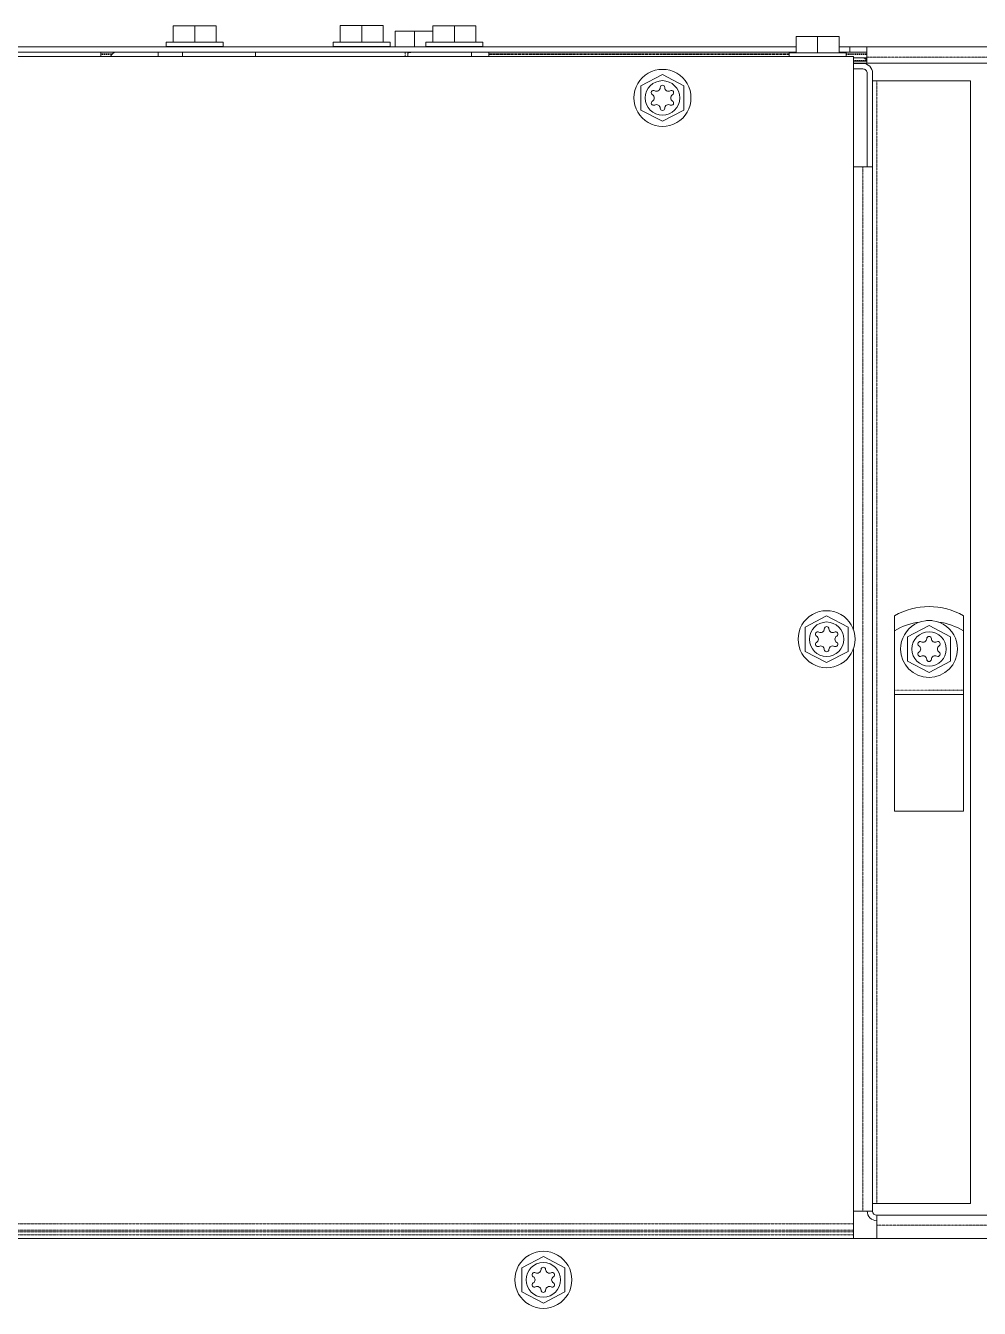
# Model space of a CAD drawing. Header units: millimetres. Extents: x 60499 to 556746, y 248297 to 497145.
# Drawn here: x 167626 to 173438, y 488715 to 496534 of the extents above; entities that cross this region are included whole.
import ezdxf

# ---------------------------------------------------------------- set-up
doc = ezdxf.new("R2010")
doc.units = ezdxf.units.MM
doc.linetypes.add('PHANTOM', pattern=[20, 10, -2, 2, -2, 2, -2])

msp = doc.modelspace()

# ---------------------------------------------------------------- linework, layer by layer
at = {"color": 7, "lineweight": 13, "ltscale": 2.25277e-06}
msp.add_line((168525.8, 496533.6), (168525.8, 496533.6), dxfattribs=at)
at = {"color": 7, "lineweight": 13, "ltscale": 0.003901}
for p, q in [((168525.8, 496533.6), (168656.9, 496533.6)), ((169543.9, 496533.8), (169674.9, 496533.8)), ((170107.7, 496533.6), (170238.8, 496533.6))]:
    msp.add_line(p, q, dxfattribs=at)
at = {"color": 7, "lineweight": 13, "ltscale": 0.003}
for p, q in [((168525.8, 496432.8), (168525.8, 496533.6)), ((168525.8, 496432.8), (168525.8, 496533.6)), ((168656.9, 496432.8), (168656.9, 496533.6)), ((168787.9, 496432.8), (168787.9, 496533.6)), ((169543.8, 496433), (169543.8, 496533.8)), ((169543.9, 496433), (169543.9, 496533.8)), ((169674.9, 496433), (169674.9, 496533.8)), ((169805.9, 496433), (169805.9, 496533.8)), ((170107.7, 496432.8), (170107.7, 496533.6)), ((170107.7, 496432.8), (170107.7, 496533.6)), ((170238.8, 496432.8), (170238.8, 496533.6)), ((170369.8, 496432.8), (170369.8, 496533.6)), ((172321.3, 496367.2), (172321.3, 496468)), ((172452.4, 496367.2), (172452.4, 496468)), ((172583.4, 496367.2), (172583.4, 496468))]:
    msp.add_line(p, q, dxfattribs=at)
at = {"color": 7, "lineweight": 13, "ltscale": 0.003899}
for p, q in [((168656.9, 496533.6), (168787.9, 496533.6)), ((169674.9, 496533.8), (169805.9, 496533.8)), ((170238.8, 496533.6), (170369.8, 496533.6))]:
    msp.add_line(p, q, dxfattribs=at)
at = {"color": 7, "lineweight": 13, "ltscale": 2.28281e-06}
msp.add_line((169543.8, 496533.8), (169543.9, 496533.8), dxfattribs=at)
at = {"color": 7, "lineweight": 13, "ltscale": 0.003487}
msp.add_line((169879, 496500.3), (169996.2, 496500.3), dxfattribs=at)
at = {"color": 7, "lineweight": 13, "ltscale": 0.002843}
for p, q in [((169879, 496404.9), (169879, 496500.3)), ((169996.2, 496404.9), (169996.2, 496500.3))]:
    msp.add_line(p, q, dxfattribs=at)
at = {"color": 7, "lineweight": 13, "ltscale": 0.00332}
msp.add_line((169996.2, 496500.3), (170107.7, 496500.3), dxfattribs=at)
at = {"color": 7, "lineweight": 13, "ltscale": 2.22274e-06}
msp.add_line((170107.7, 496533.6), (170107.7, 496533.6), dxfattribs=at)
at = {"color": 7, "lineweight": 13, "ltscale": 0.01035}
for p, q in [((168830.6, 496432.8), (168483, 496432.8)), ((169848.7, 496433), (169501, 496433)), ((170412.6, 496432.8), (170064.9, 496432.8)), ((172626.2, 496367.2), (172278.5, 496367.2))]:
    msp.add_line(p, q, dxfattribs=at)
at = {"color": 7, "lineweight": 13, "ltscale": 0.000762459}
for p, q in [((168483, 496407.2), (168483, 496432.8)), ((168830.6, 496407.2), (168830.6, 496432.8)), ((169501, 496407.4), (169501, 496433)), ((169848.7, 496407.4), (169848.7, 496433)), ((170064.9, 496407.2), (170064.9, 496432.8)), ((170412.6, 496407.2), (170412.6, 496432.8))]:
    msp.add_line(p, q, dxfattribs=at)
at = {"color": 7, "lineweight": 13, "ltscale": 0.0039}
for p, q in [((172321.3, 496468), (172452.4, 496468)), ((172452.4, 496468), (172583.4, 496468))]:
    msp.add_line(p, q, dxfattribs=at)
at = {"color": 7, "lineweight": 13, "ltscale": 0.03937}
for p, q in [((172670.3, 496345.4), (155853.7, 496345.4)), ((163859.1, 496404.7), (172321.3, 496404.7)), ((172321.3, 496404.7), (163859.9, 496404.7)), ((172321.3, 496371.4), (163859.9, 496371.4)), ((172670.3, 492854.7), (172670.3, 496345.4)), ((172753.5, 496404.7), (177737.9, 496404.7)), ((177834.6, 496305.5), (172670.3, 496305.5)), ((173383.6, 496198.3), (173383.6, 489353.8)), ((172787.7, 495673.4), (172787.7, 489308.1)), ((172921.7, 492936.5), (172921.7, 492100.8)), ((172921.7, 492936.5), (172921.7, 492100.8)), ((172670.3, 489575.7), (172670.3, 492732.7)), ((172813.7, 489282), (178305.6, 489282)), ((174612.1, 489140.7), (155840.7, 489140.7))]:
    msp.add_line(p, q, dxfattribs=at)
at = {"color": 7, "lineweight": 13, "ltscale": 0.000774233}
for p, q in [((168084.4, 496371.4), (168084.4, 496345.4)), ((168434.2, 496345.4), (168434.2, 496371.4)), ((168582.6, 496371.4), (168582.6, 496345.4)), ((169027.9, 496371.4), (169027.9, 496345.4)), ((169954.6, 496345.4), (169954.6, 496371.4)), ((170343.9, 496345.4), (170343.9, 496371.4)), ((170448.9, 496371.4), (170448.9, 496345.4))]:
    msp.add_line(p, q, dxfattribs=at)
at = {"color": 7, "linetype": 'PHANTOM', "lineweight": 13, "ltscale": 0.002096}
msp.add_line((168084.4, 496361.8), (168154.8, 496361.8), dxfattribs=at)
at = {"color": 7, "linetype": 'PHANTOM', "lineweight": 13, "ltscale": 0.001975}
msp.add_line((168084.4, 496357.4), (168150.7, 496357.4), dxfattribs=at)
at = {"color": 7, "lineweight": 13, "ltscale": 0.001518}
for p, q in [((168483, 496407.2), (168533.9, 496407.2)), ((169501, 496407.4), (169552, 496407.4)), ((170064.9, 496407.2), (170115.9, 496407.2))]:
    msp.add_line(p, q, dxfattribs=at)
at = {"color": 7, "lineweight": 13, "ltscale": 7.52126e-05}
for p, q in [((168509, 496407.2), (168509, 496404.7)), ((168551, 496407.2), (168551, 496404.7)), ((168552.3, 496407.2), (168552.3, 496404.7)), ((168588.2, 496404.7), (168588.2, 496407.2)), ((168656.9, 496407.2), (168656.9, 496404.7)), ((168656.9, 496407.2), (168656.9, 496404.7)), ((168677.9, 496404.7), (168677.9, 496407.2)), ((168731.7, 496407.2), (168731.7, 496404.7)), ((168761.4, 496407.2), (168761.4, 496404.7)), ((168767.5, 496404.7), (168767.5, 496407.2)), ((168804.6, 496407.2), (168804.6, 496404.7)), ((169606.2, 496404.8), (169606.2, 496407.4)), ((169695.9, 496404.8), (169695.9, 496407.4)), ((169785.6, 496404.8), (169785.6, 496407.4)), ((170090.9, 496407.2), (170090.9, 496404.7)), ((170132.9, 496407.2), (170132.9, 496404.7)), ((170134.3, 496407.2), (170134.3, 496404.7)), ((170170.1, 496404.7), (170170.1, 496407.2)), ((170238.8, 496407.2), (170238.8, 496404.7)), ((170238.8, 496407.2), (170238.8, 496404.7)), ((170259.8, 496404.7), (170259.8, 496407.2)), ((170313.6, 496407.2), (170313.6, 496404.7)), ((170343.3, 496407.2), (170343.3, 496404.7)), ((170349.4, 496404.7), (170349.4, 496407.2)), ((170386.5, 496407.2), (170386.5, 496404.7))]:
    msp.add_line(p, q, dxfattribs=at)
at = {"color": 7, "lineweight": 13, "ltscale": 0.00366}
for p, q in [((168533.9, 496407.2), (168656.9, 496407.2)), ((169552, 496407.4), (169675, 496407.4)), ((170115.9, 496407.2), (170238.8, 496407.2))]:
    msp.add_line(p, q, dxfattribs=at)
at = {"color": 7, "lineweight": 13, "ltscale": 0.003659}
for p, q in [((168656.9, 496407.2), (168779.8, 496407.2)), ((169675, 496407.4), (169797.9, 496407.4)), ((170238.8, 496407.2), (170361.7, 496407.2))]:
    msp.add_line(p, q, dxfattribs=at)
at = {"color": 7, "lineweight": 13, "ltscale": 0.001514}
for p, q in [((168779.8, 496407.2), (168830.6, 496407.2)), ((169797.9, 496407.4), (169848.7, 496407.4)), ((170361.7, 496407.2), (170412.6, 496407.2))]:
    msp.add_line(p, q, dxfattribs=at)
at = {"color": 7, "lineweight": 13, "ltscale": 8.04991e-05}
for p, q in [((169527.1, 496407.4), (169527.1, 496404.7)), ((169569, 496407.4), (169569, 496404.7)), ((169570.4, 496407.4), (169570.4, 496404.7)), ((169674.9, 496407.4), (169674.9, 496404.7)), ((169674.9, 496407.4), (169674.9, 496404.7)), ((169749.7, 496407.4), (169749.7, 496404.7)), ((169779.4, 496407.4), (169779.4, 496404.7)), ((169822.7, 496407.4), (169822.7, 496404.7))]:
    msp.add_line(p, q, dxfattribs=at)
at = {"color": 7, "linetype": 'PHANTOM', "lineweight": 13, "ltscale": 0.000774233}
msp.add_line((169938.2, 496345.4), (169938.2, 496371.4), dxfattribs=at)
at = {"color": 7, "linetype": 'PHANTOM', "lineweight": 13, "ltscale": 0.03937}
for p, q in [((170448.9, 496361.8), (172278.5, 496361.8)), ((170448.9, 496357.4), (172278.5, 496357.4)), ((172753.5, 496342), (177737.9, 496342)), ((172813, 496198.3), (172813, 489353.8)), ((172728.4, 495673.4), (172728.4, 489308.1)), ((172670.3, 489230.3), (157113.5, 489230.3)), ((172670.3, 489190.5), (157113.5, 489190.5)), ((172670.3, 489181.4), (157113.5, 489181.4)), ((172670.3, 489163), (157113.5, 489163)), ((172813.7, 489222.8), (178305.6, 489222.8))]:
    msp.add_line(p, q, dxfattribs=at)
at = {"color": 7, "lineweight": 13, "ltscale": 0.000649279}
for p, q in [((172278.5, 496345.4), (172278.5, 496367.2)), ((172626.2, 496345.4), (172626.2, 496367.2))]:
    msp.add_line(p, q, dxfattribs=at)
at = {"color": 7, "lineweight": 13, "ltscale": 0.001943}
for p, q in [((172583.4, 496404.7), (172648.6, 496404.7)), ((172648.6, 496404.7), (172583.4, 496404.7)), ((172648.6, 496371.4), (172583.4, 496371.4))]:
    msp.add_line(p, q, dxfattribs=at)
at = {"color": 7, "linetype": 'PHANTOM', "lineweight": 13, "ltscale": 0.00379}
for p, q in [((172626.2, 496361.8), (172753.5, 496361.8)), ((172626.2, 496357.4), (172753.5, 496357.4))]:
    msp.add_line(p, q, dxfattribs=at)
at = {"color": 7, "lineweight": 13, "ltscale": 0.003125}
for p, q in [((172648.5, 496404.7), (172753.5, 496404.7)), ((172648.5, 496371.4), (172753.5, 496371.4))]:
    msp.add_line(p, q, dxfattribs=at)
at = {"color": 7, "lineweight": 13, "ltscale": 0.000990019}
for p, q in [((172648.6, 496371.4), (172648.6, 496404.7)), ((172753.5, 496371.4), (172753.5, 496404.7))]:
    msp.add_line(p, q, dxfattribs=at)
at = {"color": 7, "lineweight": 13, "ltscale": 0.002478}
for p, q in [((172670.3, 496338.1), (172753.5, 496338.1)), ((172670.3, 496318.1), (172753.5, 496318.1))]:
    msp.add_line(p, q, dxfattribs=at)
at = {"color": 7, "linetype": 'PHANTOM', "lineweight": 13, "ltscale": 0.002477}
msp.add_line((172753.5, 496321.8), (172670.3, 496321.8), dxfattribs=at)
at = {"color": 7, "lineweight": 13, "ltscale": 0.001728}
for p, q in [((172670.3, 496303.3), (172728.4, 496303.3)), ((172670.3, 496270), (172728.4, 496270))]:
    msp.add_line(p, q, dxfattribs=at)
at = {"color": 7, "lineweight": 13, "ltscale": 0.000320915}
msp.add_line((172742.8, 496331.3), (172753.5, 496331.3), dxfattribs=at)
at = {"color": 7, "lineweight": 13, "ltscale": 0.001087}
msp.add_line((172753.5, 496342), (172753.5, 496305.5), dxfattribs=at)
msp.add_line((172753.5, 496342), (172753.5, 496305.5), dxfattribs=at)
at = {"color": 7, "lineweight": 13, "ltscale": 0.004405}
for p, q in [((171507.2, 496236.3), (171376.2, 496167.5)), ((171638.2, 496167.5), (171507.2, 496236.3)), ((171376.2, 496167.5), (171376.1, 496019.5)), ((171376.2, 496167.5), (171376.1, 496019.5)), ((171638.2, 496019.5), (171638.2, 496167.5)), ((171376.1, 496019.5), (171507.1, 495950.7)), ((171507.1, 495950.7), (171638.2, 496019.5)), ((172507.5, 492936.4), (172376.5, 492867.7)), ((172638.5, 492867.6), (172507.5, 492936.4)), ((172376.5, 492867.7), (172376.5, 492719.7)), ((172376.5, 492867.7), (172376.5, 492719.7)), ((172638.5, 492719.7), (172638.5, 492867.6)), ((173131.7, 492876.8), (173000.7, 492808.1)), ((173262.7, 492808), (173131.7, 492876.8)), ((173000.7, 492808.1), (173000.6, 492660.1)), ((173000.6, 492808.1), (173000.6, 492660.1)), ((173262.7, 492660), (173262.7, 492808)), ((172376.5, 492719.7), (172507.5, 492650.9)), ((172507.5, 492650.9), (172638.5, 492719.7)), ((173000.6, 492660.1), (173131.6, 492591.3)), ((173131.6, 492591.3), (173262.7, 492660)), ((170781.2, 489031.5), (170650.2, 488962.7)), ((170912.2, 488962.7), (170781.2, 489031.5)), ((170650.2, 488962.7), (170650.1, 488814.8)), ((170650.2, 488962.7), (170650.2, 488814.8)), ((170912.2, 488814.7), (170912.2, 488962.7)), ((170650.2, 488814.8), (170781.2, 488746)), ((170781.2, 488746), (170912.2, 488814.7))]:
    msp.add_line(p, q, dxfattribs=at)
at = {"color": 7, "lineweight": 13, "ltscale": 0.015625}
msp.add_line((172753.7, 496198.3), (172753.7, 495673.4), dxfattribs=at)
at = {"color": 7, "lineweight": 13, "ltscale": 2.70333e-06}
msp.add_line((172753.8, 496198.3), (172753.7, 496198.3), dxfattribs=at)
at = {"color": 7, "lineweight": 13, "ltscale": 0.00136}
msp.add_line((172753.8, 496198.3), (172753.8, 496244), dxfattribs=at)
at = {"color": 7, "lineweight": 13, "ltscale": 0.016985}
for p, q in [((172754.4, 495673.4), (172754.4, 496244)), ((172787.6, 495673.4), (172787.6, 496244)), ((172813, 496198.3), (173383.6, 496198.3)), ((173383.6, 489353.8), (172813, 489353.8))]:
    msp.add_line(p, q, dxfattribs=at)
at = {"color": 7, "lineweight": 13, "ltscale": 0.000754529}
msp.add_line((172787.6, 496198.3), (172813, 496198.3), dxfattribs=at)
at = {"color": 7, "lineweight": 13, "ltscale": 0.001729}
for p, q in [((172728.4, 495673.4), (172670.3, 495673.4)), ((172670.3, 489308.1), (172728.4, 489308.1))]:
    msp.add_line(p, q, dxfattribs=at)
at = {"color": 7, "lineweight": 13, "ltscale": 0.001765}
for p, q in [((172728.4, 495673.4), (172787.7, 495673.4)), ((172728.4, 489308.1), (172787.7, 489308.1))]:
    msp.add_line(p, q, dxfattribs=at)
at = {"color": 7, "lineweight": 13, "ltscale": 0.0027}
msp.add_line((173341.6, 492936.5), (173341.6, 492845.8), dxfattribs=at)
at = {"color": 7, "lineweight": 13, "ltscale": 0.010825}
for p, q in [((172921.7, 492482.1), (172921.7, 492845.8)), ((172921.7, 492482.1), (172921.7, 492845.8)), ((173341.6, 492482.1), (173341.6, 492845.8))]:
    msp.add_line(p, q, dxfattribs=at)
at = {"color": 7, "linetype": 'PHANTOM', "lineweight": 13, "ltscale": 0.0125}
msp.add_line((173341.6, 492482.1), (172921.7, 492482.1), dxfattribs=at)
at = {"color": 7, "lineweight": 13, "ltscale": 0.0125}
for p, q in [((173341.6, 492456.1), (172921.7, 492456.1)), ((172921.7, 491745.6), (173341.6, 491745.6))]:
    msp.add_line(p, q, dxfattribs=at)
at = {"color": 7, "lineweight": 13, "ltscale": 0.008727}
msp.add_line((172670.3, 489282.5), (172670.3, 489575.7), dxfattribs=at)
at = {"color": 7, "lineweight": 13, "ltscale": 0.000754289}
msp.add_line((172787.7, 489353.8), (172813, 489353.8), dxfattribs=at)
at = {"color": 7, "lineweight": 13, "ltscale": 0.001556}
msp.add_line((172670.3, 489230.3), (172670.3, 489282.5), dxfattribs=at)
at = {"color": 7, "lineweight": 13, "ltscale": 0.000989899}
msp.add_line((172813.7, 489248.8), (172813.7, 489282), dxfattribs=at)
at = {"color": 7, "lineweight": 13, "ltscale": 0.000268771}
msp.add_line((172670.3, 489190.5), (172670.3, 489181.4), dxfattribs=at)
at = {"color": 7, "lineweight": 13, "ltscale": 0.000665379}
msp.add_line((172670.3, 489163), (172670.3, 489140.7), dxfattribs=at)
at = {"color": 7, "lineweight": 13, "ltscale": 0.002443}
msp.add_line((172813.7, 489222.8), (172813.7, 489140.7), dxfattribs=at)
msp.add_line((172813.7, 489222.8), (172813.7, 489140.7), dxfattribs=at)
at = {"color": 7, "lineweight": 13, "ltscale": 0.03937}
for centre, radius, start, end in [((171507.2, 496093.5), 173.8, 359.99105, 179.99106), ((172707.9, 496275.1), 66.1, 46.38648, 72.34633), ((172507.5, 492793.7), 173.8, 359.99105, 179.99106), ((173131.6, 492734), 173.8, 359.99105, 179.99106), ((173131.6, 492824.7), 84, 78.76115, 101.26038), ((170781.2, 488888.7), 173.8, 359.99105, 179.99106)]:
    msp.add_arc(centre, radius, start, end, dxfattribs=at)
for centre, major_axis, ratio, start_param, end_param in [((168177, 496315.2), (0, 56.3), 0.707217, 0.011965, 1.002455), ((169980.3, 496315.2), (0, -56.3), 1, 3.158007, 3.614744), ((172753.5, 496342), (0, -62.7), 0.000156, 1.570796, 3.141593), ((172753.5, 496342), (0, -29.4), 0.000156, 1.570796, 3.141593), ((172728.4, 496244), (0, -59.3), 1, 1.570796, 3.141593), ((172728.4, 496244), (0, -26), 1, 1.570796, 3.141593), ((171507.2, 496093.5), (0, -105), 1, 4.712233, 10.995418), ((171453.1, 496124.7), (0, -14.1), 1, 2.636284, 5.740878), ((171434.3, 496093.5), (0, -22.4), 1, 0.541965, 2.59921), ((171470.7, 496156.6), (0, -22.4), 1, 5.777877, 7.835379), ((171507.2, 496156), (0, -14.1), 1, 1.589165, 4.693708), ((171543.6, 496156.6), (0, -22.4), 1, 4.73068, 6.788181), ((171561.3, 496124.7), (0, -14.1), 1, 0.541965, 3.646559), ((171580.1, 496093.5), (0, -22.4), 1, 3.683557, 5.740802), ((171507.2, 496093.5), (0, -173.8), 1, 4.712233, 7.853826), ((171453.1, 496062.3), (0, -14.1), 1, 3.683557, 6.788151), ((171470.7, 496030.4), (0, -22.4), 1, 1.589087, 3.646589), ((171507.2, 496031), (0, -14.1), 1, 4.730757, 7.835301), ((171543.6, 496030.3), (0, -22.4), 1, 2.636284, 4.693786), ((171561.3, 496062.2), (0, -14.1), 1, 5.777877, 8.882471), ((173131.6, 492572.8), (0, -419.9), 1, 2.617994, 3.665191), ((172507.5, 492793.7), (0, -105), 1, 4.712233, 10.995418), ((172453.4, 492824.9), (0, -14.1), 1, 2.636284, 5.740878), ((172471.1, 492856.8), (0, -22.4), 1, 5.777877, 7.835379), ((172507.5, 492856.1), (0, -14.1), 1, 1.589165, 4.693708), ((172544, 492856.8), (0, -22.4), 1, 4.73068, 6.788181), ((172561.6, 492824.9), (0, -14.1), 1, 0.541965, 3.646559), ((173131.6, 492482.1), (0, 419.9), 1, 0.137908, 0.523599), ((173131.7, 492734), (0, -105), 1, 4.712233, 10.995418), ((173131.6, 492482.1), (0, 419.9), 1, 5.759587, 6.145242), ((172507.5, 492793.7), (0, -173.8), 1, 4.712233, 7.853826), ((172453.4, 492762.4), (0, -14.1), 1, 3.683557, 6.788151), ((172434.6, 492793.7), (0, -22.4), 1, 0.541965, 2.59921), ((172471.1, 492730.5), (0, -22.4), 1, 1.589087, 3.646589), ((172544, 492730.5), (0, -22.4), 1, 2.636284, 4.693786), ((172561.6, 492762.4), (0, -14.1), 1, 5.777877, 8.882471), ((172580.4, 492793.7), (0, -22.4), 1, 3.683557, 5.740802), ((173077.6, 492765.3), (0, -14.1), 1, 2.636284, 5.740878), ((173058.7, 492734.1), (0, -22.4), 1, 0.541965, 2.59921), ((173095.2, 492797.2), (0, -22.4), 1, 5.777877, 7.835379), ((173131.7, 492796.5), (0, -14.1), 1, 1.589165, 4.693708), ((173168.1, 492797.2), (0, -22.4), 1, 4.73068, 6.788181), ((173185.8, 492765.3), (0, -14.1), 1, 0.541965, 3.646559), ((173204.6, 492734), (0, -22.4), 1, 3.683557, 5.740802), ((172507.5, 492731.2), (0, -14.1), 1, 4.730757, 7.835301), ((173131.6, 492734), (0, -173.8), 1, 4.712233, 7.853825), ((173077.6, 492702.8), (0, -14.1), 1, 3.683557, 6.788151), ((173095.2, 492670.9), (0, -22.4), 1, 1.589087, 3.646589), ((173131.6, 492671.6), (0, -14.1), 1, 4.730757, 7.835301), ((173168.1, 492670.9), (0, -22.4), 1, 2.636284, 4.693786), ((173185.8, 492702.8), (0, -14.1), 1, 5.777877, 8.882471), ((172921.7, 492482.1), (0, -66.3), 0.000156, 4.712389, 6.283185), ((172921.7, 492482.1), (0, -26), 0.000156, 4.712389, 6.283185), ((172921.7, 492100.8), (0, 355.2), 0.000156, 3.926991, 6.283185), ((173341.6, 492482.1), (0, -26), 0.000156, 4.712389, 6.283185), ((173341.6, 492100.8), (0, 355.2), 0.000156, 3.141553, 6.283185), ((172921.7, 492100.8), (0, 314.9), 0.000156, 3.141553, 6.283185), ((172921.7, 492100.8), (0, 355.2), 0.000156, 1.570796, 3.141553), ((172921.7, 492100.8), (0, 314.9), 0.000156, 1.570796, 3.141553), ((172921.7, 492100.8), (0, 355.2), 0.000156, 3.141553, 3.926991), ((172813.7, 489308.1), (0, -59.3), 1, 4.712389, 6.283185), ((172813.7, 489308.1), (0, -26), 1, 4.712389, 6.283185), ((172670.3, 489230.3), (0, 56.3), 0.000156, 3.926991, 4.712389), ((172813.7, 489222.8), (0, -59.3), 0.000156, 1.570796, 3.141593), ((172813.7, 489222.8), (0, -26), 0.000156, 1.570796, 3.141593), ((172670.3, 489163), (0, -26), 0.000156, 3.926991, 4.712389), ((170781.2, 488888.7), (0, -105), 1, 4.712233, 10.995418), ((170727.1, 488920), (0, -14.1), 1, 2.636284, 5.740878), ((170744.7, 488951.9), (0, -22.4), 1, 5.777877, 7.835379), ((170781.2, 488951.2), (0, -14.1), 1, 1.589165, 4.693708), ((170817.6, 488951.9), (0, -22.4), 1, 4.73068, 6.788181), ((170835.3, 488920), (0, -14.1), 1, 0.541965, 3.646559), ((170781.2, 488888.7), (0, -173.8), 1, 4.712233, 7.853826), ((170727.1, 488857.5), (0, -14.1), 1, 3.683557, 6.788151), ((170708.3, 488888.8), (0, -22.4), 1, 0.541965, 2.59921), ((170744.7, 488825.6), (0, -22.4), 1, 1.589087, 3.646589), ((170817.6, 488825.6), (0, -22.4), 1, 2.636284, 4.693786), ((170835.3, 488857.5), (0, -14.1), 1, 5.777877, 8.882471), ((170854.1, 488888.7), (0, -22.4), 1, 3.683557, 5.740802), ((170781.2, 488826.3), (0, -14.1), 1, 4.730757, 7.835301)]:
    msp.add_ellipse(centre, major_axis=major_axis, ratio=ratio, start_param=start_param, end_param=end_param, dxfattribs=at)

doc.saveas('drawing.dxf')
